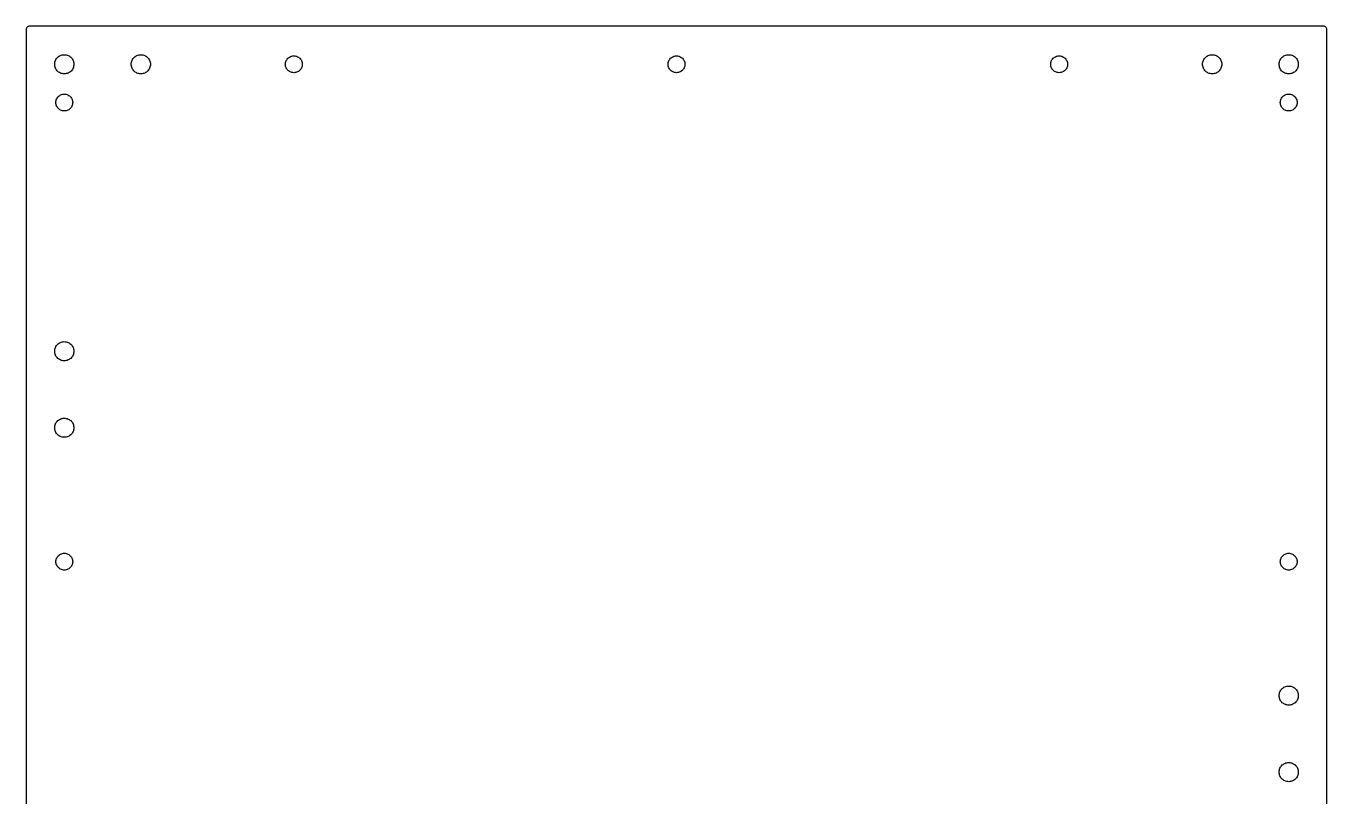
# Model space of a CAD drawing. Header units: metres. Extents: x -170 to 170, y -200 to 200.
# Drawn here: x -170 to 170, y -1.5 to 200 of the extents above; entities that cross this region are included whole.
import ezdxf

# ---------------------------------------------------------------- set-up
doc = ezdxf.new("R2010")
doc.units = ezdxf.units.M

msp = doc.modelspace()

# ---------------------------------------------------------------- linework, layer by layer
for p, q in [((-169.975, 199.223), (-170, 199)), ((-170, 199), (-170, -199)), ((-169.901, 199.434), (-169.975, 199.223)), ((-169.782, 199.623), (-169.901, 199.434)), ((-169.623, 199.782), (-169.782, 199.623)), ((-169.434, 199.901), (-169.623, 199.782)), ((-169.223, 199.975), (-169.434, 199.901)), ((-169, 200), (-169.223, 199.975)), ((169, 200), (-169, 200)), ((169.223, 199.975), (169, 200)), ((169.434, 199.901), (169.223, 199.975)), ((169.623, 199.782), (169.434, 199.901)), ((169.782, 199.623), (169.623, 199.782)), ((169.901, 199.434), (169.782, 199.623)), ((169.975, 199.223), (169.901, 199.434)), ((170, 199), (169.975, 199.223)), ((170, -199), (170, 199)), ((-162.49, 190.262), (-162.449, 190.52)), ((-162.449, 190.52), (-162.381, 190.774)), ((-162.381, 190.774), (-162.287, 191.018)), ((-162.287, 191.018), (-162.168, 191.252)), ((-162.168, 191.252), (-162.025, 191.471)), ((-162.025, 191.471), (-161.86, 191.675)), ((-161.86, 191.675), (-161.675, 191.86)), ((-161.675, 191.86), (-161.471, 192.025)), ((-161.471, 192.025), (-161.252, 192.168)), ((-161.252, 192.168), (-161.018, 192.287)), ((-161.018, 192.287), (-160.774, 192.381)), ((-160.774, 192.381), (-160.52, 192.449)), ((-160.52, 192.449), (-160.262, 192.49)), ((-160.262, 192.49), (-160, 192.503)), ((-160, 192.503), (-159.738, 192.49)), ((-159.738, 192.49), (-159.48, 192.449)), ((-159.48, 192.449), (-159.226, 192.381)), ((-159.226, 192.381), (-158.982, 192.287)), ((-158.982, 192.287), (-158.748, 192.168)), ((-158.748, 192.168), (-158.529, 192.025)), ((-158.529, 192.025), (-158.325, 191.86)), ((-158.325, 191.86), (-158.14, 191.675)), ((-158.14, 191.675), (-157.975, 191.471)), ((-157.975, 191.471), (-157.832, 191.252)), ((-157.832, 191.252), (-157.713, 191.018)), ((-157.713, 191.018), (-157.619, 190.774)), ((-157.619, 190.774), (-157.551, 190.52)), ((-157.551, 190.52), (-157.51, 190.262)), ((-142.49, 190.262), (-142.449, 190.52)), ((-142.449, 190.52), (-142.381, 190.774)), ((-142.381, 190.774), (-142.287, 191.018)), ((-142.287, 191.018), (-142.168, 191.252)), ((-142.168, 191.252), (-142.025, 191.471)), ((-142.025, 191.471), (-141.86, 191.675)), ((-141.86, 191.675), (-141.675, 191.86)), ((-141.675, 191.86), (-141.471, 192.025)), ((-141.471, 192.025), (-141.252, 192.168)), ((-141.252, 192.168), (-141.018, 192.287)), ((-141.018, 192.287), (-140.774, 192.381)), ((-140.774, 192.381), (-140.52, 192.449)), ((-140.52, 192.449), (-140.262, 192.49)), ((-140.262, 192.49), (-140, 192.503)), ((-140, 192.503), (-139.738, 192.49)), ((-139.738, 192.49), (-139.48, 192.449)), ((-139.48, 192.449), (-139.226, 192.381)), ((-139.226, 192.381), (-138.982, 192.287)), ((-138.982, 192.287), (-138.748, 192.168)), ((-138.748, 192.168), (-138.529, 192.025)), ((-138.529, 192.025), (-138.325, 191.86)), ((-138.325, 191.86), (-138.14, 191.675)), ((-138.14, 191.675), (-137.975, 191.471)), ((-137.975, 191.471), (-137.832, 191.252)), ((-137.832, 191.252), (-137.713, 191.018)), ((-137.713, 191.018), (-137.619, 190.774)), ((-137.619, 190.774), (-137.551, 190.52)), ((-137.551, 190.52), (-137.51, 190.262)), ((-102.19, 190.247), (-102.148, 190.49)), ((-102.148, 190.49), (-102.08, 190.728)), ((-102.08, 190.728), (-101.985, 190.956)), ((-101.985, 190.956), (-101.866, 191.172)), ((-101.866, 191.172), (-101.723, 191.374)), ((-101.723, 191.374), (-101.558, 191.558)), ((-101.558, 191.558), (-101.374, 191.723)), ((-101.374, 191.723), (-101.172, 191.866)), ((-101.172, 191.866), (-100.956, 191.985)), ((-100.956, 191.985), (-100.728, 192.08)), ((-100.728, 192.08), (-100.49, 192.148)), ((-100.49, 192.148), (-100.247, 192.19)), ((-100.247, 192.19), (-100, 192.203)), ((-100, 192.203), (-99.7533, 192.19)), ((-99.7533, 192.19), (-99.5097, 192.148)), ((-99.5097, 192.148), (-99.2722, 192.08)), ((-99.2722, 192.08), (-99.044, 191.985)), ((-99.044, 191.985), (-98.8277, 191.866)), ((-98.8277, 191.866), (-98.6262, 191.723)), ((-98.6262, 191.723), (-98.4419, 191.558)), ((-98.4419, 191.558), (-98.2773, 191.374)), ((-98.2773, 191.374), (-98.1343, 191.172)), ((-98.1343, 191.172), (-98.0148, 190.956)), ((-98.0148, 190.956), (-97.9202, 190.728)), ((-97.9202, 190.728), (-97.8518, 190.49)), ((-97.8518, 190.49), (-97.8104, 190.247)), ((-2.18962, 190.247), (-2.14822, 190.49)), ((-2.14822, 190.49), (-2.07982, 190.728)), ((-2.07982, 190.728), (-1.98526, 190.956)), ((-1.98526, 190.956), (-1.86574, 191.172)), ((-1.86574, 191.172), (-1.72275, 191.374)), ((-1.72275, 191.374), (-1.55809, 191.558)), ((-1.55809, 191.558), (-1.37384, 191.723)), ((-1.37384, 191.723), (-1.17232, 191.866)), ((-1.17232, 191.866), (-0.95605, 191.985)), ((-0.95605, 191.985), (-0.72777, 192.08)), ((-0.72777, 192.08), (-0.49033, 192.148)), ((-0.49033, 192.148), (-0.24672, 192.19)), ((-0.24672, 192.19), (0, 192.203)), ((0, 192.203), (0.2467, 192.19)), ((0.2467, 192.19), (0.49031, 192.148)), ((0.49031, 192.148), (0.72775, 192.08)), ((0.72775, 192.08), (0.95604, 191.985)), ((0.95604, 191.985), (1.1723, 191.866)), ((1.1723, 191.866), (1.37383, 191.723)), ((1.37383, 191.723), (1.55807, 191.558)), ((1.55807, 191.558), (1.72273, 191.374)), ((1.72273, 191.374), (1.86572, 191.172)), ((1.86572, 191.172), (1.98524, 190.956)), ((1.98524, 190.956), (2.0798, 190.728)), ((2.0798, 190.728), (2.14821, 190.49)), ((2.14821, 190.49), (2.18961, 190.247)), ((97.8104, 190.247), (97.8518, 190.49)), ((97.8518, 190.49), (97.9202, 190.728)), ((97.9202, 190.728), (98.0147, 190.956)), ((98.0147, 190.956), (98.1343, 191.172)), ((98.1343, 191.172), (98.2773, 191.374)), ((98.2773, 191.374), (98.4419, 191.558)), ((98.4419, 191.558), (98.6262, 191.723)), ((98.6262, 191.723), (98.8277, 191.866)), ((98.8277, 191.866), (99.0439, 191.985)), ((99.0439, 191.985), (99.2722, 192.08)), ((99.2722, 192.08), (99.5097, 192.148)), ((99.5097, 192.148), (99.7533, 192.19)), ((99.7533, 192.19), (100, 192.203)), ((100, 192.203), (100.247, 192.19)), ((100.247, 192.19), (100.49, 192.148)), ((100.49, 192.148), (100.728, 192.08)), ((100.728, 192.08), (100.956, 191.985)), ((100.956, 191.985), (101.172, 191.866)), ((101.172, 191.866), (101.374, 191.723)), ((101.374, 191.723), (101.558, 191.558)), ((101.558, 191.558), (101.723, 191.374)), ((101.723, 191.374), (101.866, 191.172)), ((101.866, 191.172), (101.985, 190.956)), ((101.985, 190.956), (102.08, 190.728)), ((102.08, 190.728), (102.148, 190.49)), ((102.148, 190.49), (102.19, 190.247)), ((137.51, 190.262), (137.551, 190.52)), ((137.551, 190.52), (137.619, 190.774)), ((137.619, 190.774), (137.713, 191.018)), ((137.713, 191.018), (137.832, 191.252)), ((137.832, 191.252), (137.975, 191.471)), ((137.975, 191.471), (138.14, 191.675)), ((138.14, 191.675), (138.325, 191.86)), ((138.325, 191.86), (138.529, 192.025)), ((138.529, 192.025), (138.748, 192.168)), ((138.748, 192.168), (138.982, 192.287)), ((138.982, 192.287), (139.226, 192.381)), ((139.226, 192.381), (139.48, 192.449)), ((139.48, 192.449), (139.738, 192.49)), ((139.738, 192.49), (140, 192.503)), ((140, 192.503), (140.262, 192.49)), ((140.262, 192.49), (140.52, 192.449)), ((140.52, 192.449), (140.774, 192.381)), ((140.774, 192.381), (141.018, 192.287)), ((141.018, 192.287), (141.252, 192.168)), ((141.252, 192.168), (141.471, 192.025)), ((141.471, 192.025), (141.675, 191.86)), ((141.675, 191.86), (141.86, 191.675)), ((141.86, 191.675), (142.025, 191.471)), ((142.025, 191.471), (142.168, 191.252)), ((142.168, 191.252), (142.287, 191.018)), ((142.287, 191.018), (142.381, 190.774)), ((142.381, 190.774), (142.449, 190.52)), ((142.449, 190.52), (142.49, 190.262)), ((157.51, 190.262), (157.551, 190.52)), ((157.551, 190.52), (157.619, 190.774)), ((157.619, 190.774), (157.713, 191.018)), ((157.713, 191.018), (157.832, 191.252)), ((157.832, 191.252), (157.975, 191.471)), ((157.975, 191.471), (158.14, 191.675)), ((158.14, 191.675), (158.325, 191.86)), ((158.325, 191.86), (158.529, 192.025)), ((158.529, 192.025), (158.748, 192.168)), ((158.748, 192.168), (158.982, 192.287)), ((158.982, 192.287), (159.226, 192.381)), ((159.226, 192.381), (159.48, 192.449)), ((159.48, 192.449), (159.738, 192.49)), ((159.738, 192.49), (160, 192.503)), ((160, 192.503), (160.262, 192.49)), ((160.262, 192.49), (160.52, 192.449)), ((160.52, 192.449), (160.774, 192.381)), ((160.774, 192.381), (161.018, 192.287)), ((161.018, 192.287), (161.252, 192.168)), ((161.252, 192.168), (161.471, 192.025)), ((161.471, 192.025), (161.675, 191.86)), ((161.675, 191.86), (161.86, 191.675)), ((161.86, 191.675), (162.025, 191.471)), ((162.025, 191.471), (162.168, 191.252)), ((162.168, 191.252), (162.287, 191.018)), ((162.287, 191.018), (162.381, 190.774)), ((162.381, 190.774), (162.449, 190.52)), ((162.449, 190.52), (162.49, 190.262)), ((-162.503, 190), (-162.49, 190.262)), ((-162.49, 189.738), (-162.503, 190)), ((-162.449, 189.48), (-162.49, 189.738)), ((-162.381, 189.226), (-162.449, 189.48)), ((-162.287, 188.982), (-162.381, 189.226)), ((-162.168, 188.748), (-162.287, 188.982)), ((-162.025, 188.529), (-162.168, 188.748)), ((-161.86, 188.325), (-162.025, 188.529)), ((-161.675, 188.14), (-161.86, 188.325)), ((-161.471, 187.975), (-161.675, 188.14)), ((-161.252, 187.832), (-161.471, 187.975)), ((-161.018, 187.713), (-161.252, 187.832)), ((-160.774, 187.619), (-161.018, 187.713)), ((-160.52, 187.551), (-160.774, 187.619)), ((-160.262, 187.51), (-160.52, 187.551)), ((-160, 187.497), (-160.262, 187.51)), ((-159.738, 187.51), (-160, 187.497)), ((-159.48, 187.551), (-159.738, 187.51)), ((-159.226, 187.619), (-159.48, 187.551)), ((-158.982, 187.713), (-159.226, 187.619)), ((-158.748, 187.832), (-158.982, 187.713)), ((-158.529, 187.975), (-158.748, 187.832)), ((-158.325, 188.14), (-158.529, 187.975)), ((-158.14, 188.325), (-158.325, 188.14)), ((-157.975, 188.529), (-158.14, 188.325)), ((-157.832, 188.748), (-157.975, 188.529)), ((-157.713, 188.982), (-157.832, 188.748)), ((-157.619, 189.226), (-157.713, 188.982)), ((-157.551, 189.48), (-157.619, 189.226)), ((-157.51, 189.738), (-157.551, 189.48)), ((-157.51, 190.262), (-157.497, 190)), ((-157.497, 190), (-157.51, 189.738)), ((-142.503, 190), (-142.49, 190.262)), ((-142.49, 189.738), (-142.503, 190)), ((-142.449, 189.48), (-142.49, 189.738)), ((-142.381, 189.226), (-142.449, 189.48)), ((-142.287, 188.982), (-142.381, 189.226)), ((-142.168, 188.748), (-142.287, 188.982)), ((-142.025, 188.529), (-142.168, 188.748)), ((-141.86, 188.325), (-142.025, 188.529)), ((-141.675, 188.14), (-141.86, 188.325)), ((-141.471, 187.975), (-141.675, 188.14)), ((-141.252, 187.832), (-141.471, 187.975)), ((-141.018, 187.713), (-141.252, 187.832)), ((-140.774, 187.619), (-141.018, 187.713)), ((-140.52, 187.551), (-140.774, 187.619)), ((-140.262, 187.51), (-140.52, 187.551)), ((-140, 187.497), (-140.262, 187.51)), ((-139.738, 187.51), (-140, 187.497)), ((-139.48, 187.551), (-139.738, 187.51)), ((-139.226, 187.619), (-139.48, 187.551)), ((-138.982, 187.713), (-139.226, 187.619)), ((-138.748, 187.832), (-138.982, 187.713)), ((-138.529, 187.975), (-138.748, 187.832)), ((-138.325, 188.14), (-138.529, 187.975)), ((-138.14, 188.325), (-138.325, 188.14)), ((-137.975, 188.529), (-138.14, 188.325)), ((-137.832, 188.748), (-137.975, 188.529)), ((-137.713, 188.982), (-137.832, 188.748)), ((-137.619, 189.226), (-137.713, 188.982)), ((-137.551, 189.48), (-137.619, 189.226)), ((-137.51, 189.738), (-137.551, 189.48)), ((-137.51, 190.262), (-137.497, 190)), ((-137.497, 190), (-137.51, 189.738)), ((-102.203, 190), (-102.19, 190.247)), ((-102.19, 189.753), (-102.203, 190)), ((-102.148, 189.51), (-102.19, 189.753)), ((-102.08, 189.272), (-102.148, 189.51)), ((-101.985, 189.044), (-102.08, 189.272)), ((-101.866, 188.828), (-101.985, 189.044)), ((-101.723, 188.626), (-101.866, 188.828)), ((-101.558, 188.442), (-101.723, 188.626)), ((-101.374, 188.277), (-101.558, 188.442)), ((-101.172, 188.134), (-101.374, 188.277)), ((-100.956, 188.015), (-101.172, 188.134)), ((-100.728, 187.92), (-100.956, 188.015)), ((-100.49, 187.852), (-100.728, 187.92)), ((-100.247, 187.81), (-100.49, 187.852)), ((-100, 187.797), (-100.247, 187.81)), ((-99.7533, 187.81), (-100, 187.797)), ((-99.5097, 187.852), (-99.7533, 187.81)), ((-99.2722, 187.92), (-99.5097, 187.852)), ((-99.044, 188.015), (-99.2722, 187.92)), ((-98.8277, 188.134), (-99.044, 188.015)), ((-98.6262, 188.277), (-98.8277, 188.134)), ((-98.4419, 188.442), (-98.6262, 188.277)), ((-98.2773, 188.626), (-98.4419, 188.442)), ((-98.1343, 188.828), (-98.2773, 188.626)), ((-98.0148, 189.044), (-98.1343, 188.828)), ((-97.9202, 189.272), (-98.0148, 189.044)), ((-97.8518, 189.51), (-97.9202, 189.272)), ((-97.8104, 189.753), (-97.8518, 189.51)), ((-97.8104, 190.247), (-97.7965, 190)), ((-97.7965, 190), (-97.8104, 189.753)), ((-2.20348, 190), (-2.18962, 190.247)), ((-2.18962, 189.753), (-2.20348, 190)), ((-2.14822, 189.51), (-2.18962, 189.753)), ((-2.07982, 189.272), (-2.14822, 189.51)), ((-1.98526, 189.044), (-2.07982, 189.272)), ((-1.86574, 188.828), (-1.98526, 189.044)), ((-1.72275, 188.626), (-1.86574, 188.828)), ((-1.55809, 188.442), (-1.72275, 188.626)), ((-1.37384, 188.277), (-1.55809, 188.442)), ((-1.17232, 188.134), (-1.37384, 188.277)), ((-0.95605, 188.015), (-1.17232, 188.134)), ((-0.72777, 187.92), (-0.95605, 188.015)), ((-0.49033, 187.852), (-0.72777, 187.92)), ((-0.24672, 187.81), (-0.49033, 187.852)), ((0, 187.797), (-0.24672, 187.81)), ((0.2467, 187.81), (0, 187.797)), ((0.49031, 187.852), (0.2467, 187.81)), ((0.72775, 187.92), (0.49031, 187.852)), ((0.95604, 188.015), (0.72775, 187.92)), ((1.1723, 188.134), (0.95604, 188.015)), ((1.37383, 188.277), (1.1723, 188.134)), ((1.55807, 188.442), (1.37383, 188.277)), ((1.72273, 188.626), (1.55807, 188.442)), ((1.86572, 188.828), (1.72273, 188.626)), ((1.98524, 189.044), (1.86572, 188.828)), ((2.0798, 189.272), (1.98524, 189.044)), ((2.14821, 189.51), (2.0798, 189.272)), ((2.18961, 189.753), (2.14821, 189.51)), ((2.18961, 190.247), (2.20346, 190)), ((2.20346, 190), (2.18961, 189.753)), ((97.7965, 190), (97.8104, 190.247)), ((97.8104, 189.753), (97.7965, 190)), ((97.8518, 189.51), (97.8104, 189.753)), ((97.9202, 189.272), (97.8518, 189.51)), ((98.0147, 189.044), (97.9202, 189.272)), ((98.1343, 188.828), (98.0147, 189.044)), ((98.2773, 188.626), (98.1343, 188.828)), ((98.4419, 188.442), (98.2773, 188.626)), ((98.6262, 188.277), (98.4419, 188.442)), ((98.8277, 188.134), (98.6262, 188.277)), ((99.0439, 188.015), (98.8277, 188.134)), ((99.2722, 187.92), (99.0439, 188.015)), ((99.5097, 187.852), (99.2722, 187.92)), ((99.7533, 187.81), (99.5097, 187.852)), ((100, 187.797), (99.7533, 187.81)), ((100.247, 187.81), (100, 187.797)), ((100.49, 187.852), (100.247, 187.81)), ((100.728, 187.92), (100.49, 187.852)), ((100.956, 188.015), (100.728, 187.92)), ((101.172, 188.134), (100.956, 188.015)), ((101.374, 188.277), (101.172, 188.134)), ((101.558, 188.442), (101.374, 188.277)), ((101.723, 188.626), (101.558, 188.442)), ((101.866, 188.828), (101.723, 188.626)), ((101.985, 189.044), (101.866, 188.828)), ((102.08, 189.272), (101.985, 189.044)), ((102.148, 189.51), (102.08, 189.272)), ((102.19, 189.753), (102.148, 189.51)), ((102.19, 190.247), (102.203, 190)), ((102.203, 190), (102.19, 189.753)), ((137.497, 190), (137.51, 190.262)), ((137.51, 189.738), (137.497, 190)), ((137.551, 189.48), (137.51, 189.738)), ((137.619, 189.226), (137.551, 189.48)), ((137.713, 188.982), (137.619, 189.226)), ((137.832, 188.748), (137.713, 188.982)), ((137.975, 188.529), (137.832, 188.748)), ((138.14, 188.325), (137.975, 188.529)), ((138.325, 188.14), (138.14, 188.325)), ((138.529, 187.975), (138.325, 188.14)), ((138.748, 187.832), (138.529, 187.975)), ((138.982, 187.713), (138.748, 187.832)), ((139.226, 187.619), (138.982, 187.713)), ((139.48, 187.551), (139.226, 187.619)), ((139.738, 187.51), (139.48, 187.551)), ((140, 187.497), (139.738, 187.51)), ((140.262, 187.51), (140, 187.497)), ((140.52, 187.551), (140.262, 187.51)), ((140.774, 187.619), (140.52, 187.551)), ((141.018, 187.713), (140.774, 187.619)), ((141.252, 187.832), (141.018, 187.713)), ((141.471, 187.975), (141.252, 187.832)), ((141.675, 188.14), (141.471, 187.975)), ((141.86, 188.325), (141.675, 188.14)), ((142.025, 188.529), (141.86, 188.325)), ((142.168, 188.748), (142.025, 188.529)), ((142.287, 188.982), (142.168, 188.748)), ((142.381, 189.226), (142.287, 188.982)), ((142.449, 189.48), (142.381, 189.226)), ((142.49, 189.738), (142.449, 189.48)), ((142.49, 190.262), (142.503, 190)), ((142.503, 190), (142.49, 189.738)), ((157.497, 190), (157.51, 190.262)), ((157.51, 189.738), (157.497, 190)), ((157.551, 189.48), (157.51, 189.738)), ((157.619, 189.226), (157.551, 189.48)), ((157.713, 188.982), (157.619, 189.226)), ((157.832, 188.748), (157.713, 188.982)), ((157.975, 188.529), (157.832, 188.748)), ((158.14, 188.325), (157.975, 188.529)), ((158.325, 188.14), (158.14, 188.325)), ((158.529, 187.975), (158.325, 188.14)), ((158.748, 187.832), (158.529, 187.975)), ((158.982, 187.713), (158.748, 187.832)), ((159.226, 187.619), (158.982, 187.713)), ((159.48, 187.551), (159.226, 187.619)), ((159.738, 187.51), (159.48, 187.551)), ((160, 187.497), (159.738, 187.51)), ((160.262, 187.51), (160, 187.497)), ((160.52, 187.551), (160.262, 187.51)), ((160.774, 187.619), (160.52, 187.551)), ((161.018, 187.713), (160.774, 187.619)), ((161.252, 187.832), (161.018, 187.713)), ((161.471, 187.975), (161.252, 187.832)), ((161.675, 188.14), (161.471, 187.975)), ((161.86, 188.325), (161.675, 188.14)), ((162.025, 188.529), (161.86, 188.325)), ((162.168, 188.748), (162.025, 188.529)), ((162.287, 188.982), (162.168, 188.748)), ((162.381, 189.226), (162.287, 188.982)), ((162.449, 189.48), (162.381, 189.226)), ((162.49, 189.738), (162.449, 189.48)), ((162.49, 190.262), (162.503, 190)), ((162.503, 190), (162.49, 189.738)), ((-162.203, 180), (-162.19, 180.247)), ((-162.19, 180.247), (-162.148, 180.49)), ((-162.148, 180.49), (-162.08, 180.728)), ((-162.08, 180.728), (-161.985, 180.956)), ((-161.985, 180.956), (-161.866, 181.172)), ((-161.866, 181.172), (-161.723, 181.374)), ((-161.723, 181.374), (-161.558, 181.558)), ((-161.558, 181.558), (-161.374, 181.723)), ((-161.374, 181.723), (-161.172, 181.866)), ((-161.172, 181.866), (-160.956, 181.985)), ((-160.956, 181.985), (-160.728, 182.08)), ((-160.728, 182.08), (-160.49, 182.148)), ((-160.49, 182.148), (-160.247, 182.19)), ((-160.247, 182.19), (-160, 182.203)), ((-160, 182.203), (-159.753, 182.19)), ((-159.753, 182.19), (-159.51, 182.148)), ((-159.51, 182.148), (-159.272, 182.08)), ((-159.272, 182.08), (-159.044, 181.985)), ((-159.044, 181.985), (-158.828, 181.866)), ((-158.828, 181.866), (-158.626, 181.723)), ((-158.626, 181.723), (-158.442, 181.558)), ((-158.442, 181.558), (-158.277, 181.374)), ((-158.277, 181.374), (-158.134, 181.172)), ((-158.134, 181.172), (-158.015, 180.956)), ((-158.015, 180.956), (-157.92, 180.728)), ((-157.92, 180.728), (-157.852, 180.49)), ((-157.852, 180.49), (-157.81, 180.247)), ((-157.81, 180.247), (-157.797, 180)), ((157.797, 180), (157.81, 180.247)), ((157.81, 180.247), (157.852, 180.49)), ((157.852, 180.49), (157.92, 180.728)), ((157.92, 180.728), (158.015, 180.956)), ((158.015, 180.956), (158.134, 181.172)), ((158.134, 181.172), (158.277, 181.374)), ((158.277, 181.374), (158.442, 181.558)), ((158.442, 181.558), (158.626, 181.723)), ((158.626, 181.723), (158.828, 181.866)), ((158.828, 181.866), (159.044, 181.985)), ((159.044, 181.985), (159.272, 182.08)), ((159.272, 182.08), (159.51, 182.148)), ((159.51, 182.148), (159.753, 182.19)), ((159.753, 182.19), (160, 182.203)), ((160, 182.203), (160.247, 182.19)), ((160.247, 182.19), (160.49, 182.148)), ((160.49, 182.148), (160.728, 182.08)), ((160.728, 182.08), (160.956, 181.985)), ((160.956, 181.985), (161.172, 181.866)), ((161.172, 181.866), (161.374, 181.723)), ((161.374, 181.723), (161.558, 181.558)), ((161.558, 181.558), (161.723, 181.374)), ((161.723, 181.374), (161.866, 181.172)), ((161.866, 181.172), (161.985, 180.956)), ((161.985, 180.956), (162.08, 180.728)), ((162.08, 180.728), (162.148, 180.49)), ((162.148, 180.49), (162.19, 180.247)), ((162.19, 180.247), (162.203, 180)), ((-162.19, 179.753), (-162.203, 180)), ((-162.148, 179.51), (-162.19, 179.753)), ((-162.08, 179.272), (-162.148, 179.51)), ((-161.985, 179.044), (-162.08, 179.272)), ((-161.866, 178.828), (-161.985, 179.044)), ((-161.723, 178.626), (-161.866, 178.828)), ((-161.558, 178.442), (-161.723, 178.626)), ((-161.374, 178.277), (-161.558, 178.442)), ((-161.172, 178.134), (-161.374, 178.277)), ((-160.956, 178.015), (-161.172, 178.134)), ((-160.728, 177.92), (-160.956, 178.015)), ((-160.49, 177.852), (-160.728, 177.92)), ((-160.247, 177.81), (-160.49, 177.852)), ((-160, 177.797), (-160.247, 177.81)), ((-159.753, 177.81), (-160, 177.797)), ((-159.51, 177.852), (-159.753, 177.81)), ((-159.272, 177.92), (-159.51, 177.852)), ((-159.044, 178.015), (-159.272, 177.92)), ((-158.828, 178.134), (-159.044, 178.015)), ((-158.626, 178.277), (-158.828, 178.134)), ((-158.442, 178.442), (-158.626, 178.277)), ((-158.277, 178.626), (-158.442, 178.442)), ((-158.134, 178.828), (-158.277, 178.626)), ((-158.015, 179.044), (-158.134, 178.828)), ((-157.92, 179.272), (-158.015, 179.044)), ((-157.852, 179.51), (-157.92, 179.272)), ((-157.81, 179.753), (-157.852, 179.51)), ((-157.797, 180), (-157.81, 179.753)), ((157.81, 179.753), (157.797, 180)), ((157.852, 179.51), (157.81, 179.753)), ((157.92, 179.272), (157.852, 179.51)), ((158.015, 179.044), (157.92, 179.272)), ((158.134, 178.828), (158.015, 179.044)), ((158.277, 178.626), (158.134, 178.828)), ((158.442, 178.442), (158.277, 178.626)), ((158.626, 178.277), (158.442, 178.442)), ((158.828, 178.134), (158.626, 178.277)), ((159.044, 178.015), (158.828, 178.134)), ((159.272, 177.92), (159.044, 178.015)), ((159.51, 177.852), (159.272, 177.92)), ((159.753, 177.81), (159.51, 177.852)), ((160, 177.797), (159.753, 177.81)), ((160.247, 177.81), (160, 177.797)), ((160.49, 177.852), (160.247, 177.81)), ((160.728, 177.92), (160.49, 177.852)), ((160.956, 178.015), (160.728, 177.92)), ((161.172, 178.134), (160.956, 178.015)), ((161.374, 178.277), (161.172, 178.134)), ((161.558, 178.442), (161.374, 178.277)), ((161.723, 178.626), (161.558, 178.442)), ((161.866, 178.828), (161.723, 178.626)), ((161.985, 179.044), (161.866, 178.828)), ((162.08, 179.272), (161.985, 179.044)), ((162.148, 179.51), (162.08, 179.272)), ((162.19, 179.753), (162.148, 179.51)), ((162.203, 180), (162.19, 179.753)), ((-162.449, 115.52), (-162.381, 115.774)), ((-162.381, 115.774), (-162.287, 116.018)), ((-162.287, 116.018), (-162.168, 116.252)), ((-162.168, 116.252), (-162.025, 116.471)), ((-162.025, 116.471), (-161.86, 116.675)), ((-161.86, 116.675), (-161.675, 116.86)), ((-161.675, 116.86), (-161.471, 117.025)), ((-161.471, 117.025), (-161.252, 117.168)), ((-161.252, 117.168), (-161.018, 117.287)), ((-161.018, 117.287), (-160.774, 117.381)), ((-160.774, 117.381), (-160.52, 117.449)), ((-160.52, 117.449), (-160.262, 117.49)), ((-160.262, 117.49), (-160, 117.503)), ((-160, 117.503), (-159.738, 117.49)), ((-159.738, 117.49), (-159.48, 117.449)), ((-159.48, 117.449), (-159.226, 117.381)), ((-159.226, 117.381), (-158.982, 117.287)), ((-158.982, 117.287), (-158.748, 117.168)), ((-158.748, 117.168), (-158.529, 117.025)), ((-158.529, 117.025), (-158.325, 116.86)), ((-158.325, 116.86), (-158.14, 116.675)), ((-158.14, 116.675), (-157.975, 116.471)), ((-157.975, 116.471), (-157.832, 116.252)), ((-157.832, 116.252), (-157.713, 116.018)), ((-157.713, 116.018), (-157.619, 115.774)), ((-157.619, 115.774), (-157.551, 115.52)), ((-162.503, 115), (-162.49, 115.262)), ((-162.49, 114.738), (-162.503, 115)), ((-162.49, 115.262), (-162.449, 115.52)), ((-162.449, 114.48), (-162.49, 114.738)), ((-162.381, 114.226), (-162.449, 114.48)), ((-162.287, 113.982), (-162.381, 114.226)), ((-162.168, 113.748), (-162.287, 113.982)), ((-162.025, 113.529), (-162.168, 113.748)), ((-161.86, 113.325), (-162.025, 113.529)), ((-161.675, 113.14), (-161.86, 113.325)), ((-161.471, 112.975), (-161.675, 113.14)), ((-161.252, 112.832), (-161.471, 112.975)), ((-161.018, 112.713), (-161.252, 112.832)), ((-160.774, 112.619), (-161.018, 112.713)), ((-160.52, 112.551), (-160.774, 112.619)), ((-160.262, 112.51), (-160.52, 112.551)), ((-160, 112.497), (-160.262, 112.51)), ((-159.738, 112.51), (-160, 112.497)), ((-159.48, 112.551), (-159.738, 112.51)), ((-159.226, 112.619), (-159.48, 112.551)), ((-158.982, 112.713), (-159.226, 112.619)), ((-158.748, 112.832), (-158.982, 112.713)), ((-158.529, 112.975), (-158.748, 112.832)), ((-158.325, 113.14), (-158.529, 112.975)), ((-158.14, 113.325), (-158.325, 113.14)), ((-157.975, 113.529), (-158.14, 113.325)), ((-157.832, 113.748), (-157.975, 113.529)), ((-157.713, 113.982), (-157.832, 113.748)), ((-157.619, 114.226), (-157.713, 113.982)), ((-157.551, 114.48), (-157.619, 114.226)), ((-157.551, 115.52), (-157.51, 115.262)), ((-157.51, 114.738), (-157.551, 114.48)), ((-157.51, 115.262), (-157.497, 115)), ((-157.497, 115), (-157.51, 114.738)), ((-162.503, 95), (-162.49, 95.2617)), ((-162.49, 95.2617), (-162.449, 95.5205)), ((-162.449, 95.5205), (-162.381, 95.7736)), ((-162.381, 95.7736), (-162.287, 96.0182)), ((-162.287, 96.0182), (-162.168, 96.2517)), ((-162.168, 96.2517), (-162.025, 96.4715)), ((-162.025, 96.4715), (-161.86, 96.6751)), ((-161.86, 96.6751), (-161.675, 96.8604)), ((-161.675, 96.8604), (-161.471, 97.0253)), ((-161.471, 97.0253), (-161.252, 97.168)), ((-161.252, 97.168), (-161.018, 97.287)), ((-161.018, 97.287), (-160.774, 97.3809)), ((-160.774, 97.3809), (-160.52, 97.4487)), ((-160.52, 97.4487), (-160.262, 97.4897)), ((-160.262, 97.4897), (-160, 97.5034)), ((-160, 97.5034), (-159.738, 97.4897)), ((-159.738, 97.4897), (-159.48, 97.4487)), ((-159.48, 97.4487), (-159.226, 97.3809)), ((-159.226, 97.3809), (-158.982, 97.287)), ((-158.982, 97.287), (-158.748, 97.168)), ((-158.748, 97.168), (-158.529, 97.0253)), ((-158.529, 97.0253), (-158.325, 96.8604)), ((-158.325, 96.8604), (-158.14, 96.6751)), ((-158.14, 96.6751), (-157.975, 96.4715)), ((-157.975, 96.4715), (-157.832, 96.2517)), ((-157.832, 96.2517), (-157.713, 96.0182)), ((-157.713, 96.0182), (-157.619, 95.7736)), ((-157.619, 95.7736), (-157.551, 95.5205)), ((-157.551, 95.5205), (-157.51, 95.2617)), ((-157.51, 95.2617), (-157.497, 95)), ((-162.49, 94.7383), (-162.503, 95)), ((-162.449, 94.4795), (-162.49, 94.7383)), ((-162.381, 94.2264), (-162.449, 94.4795)), ((-162.287, 93.9818), (-162.381, 94.2264)), ((-162.168, 93.7483), (-162.287, 93.9818)), ((-162.025, 93.5285), (-162.168, 93.7483)), ((-161.86, 93.3249), (-162.025, 93.5285)), ((-161.675, 93.1396), (-161.86, 93.3249)), ((-161.471, 92.9747), (-161.675, 93.1396)), ((-161.252, 92.832), (-161.471, 92.9747)), ((-161.018, 92.713), (-161.252, 92.832)), ((-160.774, 92.6191), (-161.018, 92.713)), ((-160.52, 92.5513), (-160.774, 92.6191)), ((-160.262, 92.5103), (-160.52, 92.5513)), ((-160, 92.4966), (-160.262, 92.5103)), ((-159.738, 92.5103), (-160, 92.4966)), ((-159.48, 92.5513), (-159.738, 92.5103)), ((-159.226, 92.6191), (-159.48, 92.5513)), ((-158.982, 92.713), (-159.226, 92.6191)), ((-158.748, 92.832), (-158.982, 92.713)), ((-158.529, 92.9747), (-158.748, 92.832)), ((-158.325, 93.1396), (-158.529, 92.9747)), ((-158.14, 93.3249), (-158.325, 93.1396)), ((-157.975, 93.5285), (-158.14, 93.3249)), ((-157.832, 93.7483), (-157.975, 93.5285)), ((-157.713, 93.9818), (-157.832, 93.7483)), ((-157.619, 94.2264), (-157.713, 93.9818)), ((-157.551, 94.4795), (-157.619, 94.2264)), ((-157.51, 94.7383), (-157.551, 94.4795)), ((-157.497, 95), (-157.51, 94.7383)), ((-161.866, 61.1723), (-161.723, 61.3738)), ((-161.723, 61.3738), (-161.558, 61.5581)), ((-161.558, 61.5581), (-161.374, 61.7227)), ((-161.374, 61.7227), (-161.172, 61.8657)), ((-161.172, 61.8657), (-160.956, 61.9852)), ((-160.956, 61.9852), (-160.728, 62.0798)), ((-160.728, 62.0798), (-160.49, 62.1482)), ((-160.49, 62.1482), (-160.247, 62.1896)), ((-160.247, 62.1896), (-160, 62.2035)), ((-160, 62.2035), (-159.753, 62.1896)), ((-159.753, 62.1896), (-159.51, 62.1482)), ((-159.51, 62.1482), (-159.272, 62.0798)), ((-159.272, 62.0798), (-159.044, 61.9852)), ((-159.044, 61.9852), (-158.828, 61.8657)), ((-158.828, 61.8657), (-158.626, 61.7227)), ((-158.626, 61.7227), (-158.442, 61.5581)), ((-158.442, 61.5581), (-158.277, 61.3738)), ((-158.277, 61.3738), (-158.134, 61.1723)), ((158.134, 61.1723), (158.277, 61.3738)), ((158.277, 61.3738), (158.442, 61.5581)), ((158.442, 61.5581), (158.626, 61.7227)), ((158.626, 61.7227), (158.828, 61.8657)), ((158.828, 61.8657), (159.044, 61.9852)), ((159.044, 61.9852), (159.272, 62.0798)), ((159.272, 62.0798), (159.51, 62.1482)), ((159.51, 62.1482), (159.753, 62.1896)), ((159.753, 62.1896), (160, 62.2035)), ((160, 62.2035), (160.247, 62.1896)), ((160.247, 62.1896), (160.49, 62.1482)), ((160.49, 62.1482), (160.728, 62.0798)), ((160.728, 62.0798), (160.956, 61.9852)), ((160.956, 61.9852), (161.172, 61.8657)), ((161.172, 61.8657), (161.374, 61.7227)), ((161.374, 61.7227), (161.558, 61.5581)), ((161.558, 61.5581), (161.723, 61.3738)), ((161.723, 61.3738), (161.866, 61.1723)), ((-162.203, 60), (-162.19, 60.2467)), ((-162.19, 59.7533), (-162.203, 60)), ((-162.19, 60.2467), (-162.148, 60.4903)), ((-162.148, 59.5097), (-162.19, 59.7533)), ((-162.148, 60.4903), (-162.08, 60.7278)), ((-162.08, 59.2722), (-162.148, 59.5097)), ((-162.08, 60.7278), (-161.985, 60.956)), ((-161.985, 59.0439), (-162.08, 59.2722)), ((-161.985, 60.956), (-161.866, 61.1723)), ((-161.866, 58.8277), (-161.985, 59.0439)), ((-161.723, 58.6262), (-161.866, 58.8277)), ((-161.558, 58.4419), (-161.723, 58.6262)), ((-161.374, 58.2773), (-161.558, 58.4419)), ((-161.172, 58.1343), (-161.374, 58.2773)), ((-160.956, 58.0147), (-161.172, 58.1343)), ((-160.728, 57.9202), (-160.956, 58.0147)), ((-160.49, 57.8518), (-160.728, 57.9202)), ((-160.247, 57.8104), (-160.49, 57.8518)), ((-160, 57.7965), (-160.247, 57.8104)), ((-159.753, 57.8104), (-160, 57.7965)), ((-159.51, 57.8518), (-159.753, 57.8104)), ((-159.272, 57.9202), (-159.51, 57.8518)), ((-159.044, 58.0147), (-159.272, 57.9202)), ((-158.828, 58.1343), (-159.044, 58.0147)), ((-158.626, 58.2773), (-158.828, 58.1343)), ((-158.442, 58.4419), (-158.626, 58.2773)), ((-158.277, 58.6262), (-158.442, 58.4419)), ((-158.134, 58.8277), (-158.277, 58.6262)), ((-158.134, 61.1723), (-158.015, 60.956)), ((-158.015, 59.0439), (-158.134, 58.8277)), ((-158.015, 60.956), (-157.92, 60.7278)), ((-157.92, 59.2722), (-158.015, 59.0439)), ((-157.92, 60.7278), (-157.852, 60.4903)), ((-157.852, 59.5097), (-157.92, 59.2722)), ((-157.852, 60.4903), (-157.81, 60.2467)), ((-157.81, 59.7533), (-157.852, 59.5097)), ((-157.81, 60.2467), (-157.797, 60)), ((-157.797, 60), (-157.81, 59.7533)), ((157.797, 60), (157.81, 60.2467)), ((157.81, 59.7533), (157.797, 60)), ((157.81, 60.2467), (157.852, 60.4903)), ((157.852, 59.5097), (157.81, 59.7533)), ((157.852, 60.4903), (157.92, 60.7278)), ((157.92, 59.2722), (157.852, 59.5097)), ((157.92, 60.7278), (158.015, 60.956)), ((158.015, 59.0439), (157.92, 59.2722)), ((158.015, 60.956), (158.134, 61.1723)), ((158.134, 58.8277), (158.015, 59.0439)), ((158.277, 58.6262), (158.134, 58.8277)), ((158.442, 58.4419), (158.277, 58.6262)), ((158.626, 58.2773), (158.442, 58.4419)), ((158.828, 58.1343), (158.626, 58.2773)), ((159.044, 58.0147), (158.828, 58.1343)), ((159.272, 57.9202), (159.044, 58.0147)), ((159.51, 57.8518), (159.272, 57.9202)), ((159.753, 57.8104), (159.51, 57.8518)), ((160, 57.7965), (159.753, 57.8104)), ((160.247, 57.8104), (160, 57.7965)), ((160.49, 57.8518), (160.247, 57.8104)), ((160.728, 57.9202), (160.49, 57.8518)), ((160.956, 58.0147), (160.728, 57.9202)), ((161.172, 58.1343), (160.956, 58.0147)), ((161.374, 58.2773), (161.172, 58.1343)), ((161.558, 58.4419), (161.374, 58.2773)), ((161.723, 58.6262), (161.558, 58.4419)), ((161.866, 58.8277), (161.723, 58.6262)), ((161.866, 61.1723), (161.985, 60.956)), ((161.985, 59.0439), (161.866, 58.8277)), ((161.985, 60.956), (162.08, 60.7278)), ((162.08, 59.2722), (161.985, 59.0439)), ((162.08, 60.7278), (162.148, 60.4903)), ((162.148, 59.5097), (162.08, 59.2722)), ((162.148, 60.4903), (162.19, 60.2467)), ((162.19, 59.7533), (162.148, 59.5097)), ((162.19, 60.2467), (162.203, 60)), ((162.203, 60), (162.19, 59.7533)), ((158.748, 27.168), (158.982, 27.287)), ((158.982, 27.287), (159.226, 27.3809)), ((159.226, 27.3809), (159.48, 27.4487)), ((159.48, 27.4487), (159.738, 27.4897)), ((159.738, 27.4897), (160, 27.5034)), ((160, 27.5034), (160.262, 27.4897)), ((160.262, 27.4897), (160.52, 27.4487)), ((160.52, 27.4487), (160.774, 27.3809)), ((160.774, 27.3809), (161.018, 27.287)), ((161.018, 27.287), (161.252, 27.168)), ((157.497, 25), (157.51, 25.2617)), ((157.51, 24.7383), (157.497, 25)), ((157.51, 25.2617), (157.551, 25.5205)), ((157.551, 24.4795), (157.51, 24.7383)), ((157.551, 25.5205), (157.619, 25.7736)), ((157.619, 24.2264), (157.551, 24.4795)), ((157.619, 25.7736), (157.713, 26.0182)), ((157.713, 23.9818), (157.619, 24.2264)), ((157.713, 26.0182), (157.832, 26.2517)), ((157.832, 23.7483), (157.713, 23.9818)), ((157.832, 26.2517), (157.975, 26.4715)), ((157.975, 26.4715), (158.14, 26.6751)), ((158.14, 26.6751), (158.325, 26.8604)), ((158.325, 26.8604), (158.529, 27.0253)), ((158.529, 27.0253), (158.748, 27.168)), ((161.252, 27.168), (161.471, 27.0253)), ((161.471, 27.0253), (161.675, 26.8604)), ((161.675, 26.8604), (161.86, 26.6751)), ((161.86, 26.6751), (162.025, 26.4715)), ((162.025, 26.4715), (162.168, 26.2517)), ((162.168, 26.2517), (162.287, 26.0182)), ((162.287, 23.9818), (162.168, 23.7483)), ((162.287, 26.0182), (162.381, 25.7736)), ((162.381, 24.2264), (162.287, 23.9818)), ((162.381, 25.7736), (162.449, 25.5205)), ((162.449, 24.4795), (162.381, 24.2264)), ((162.449, 25.5205), (162.49, 25.2617)), ((162.49, 24.7383), (162.449, 24.4795)), ((162.49, 25.2617), (162.503, 25)), ((162.503, 25), (162.49, 24.7383)), ((157.975, 23.5285), (157.832, 23.7483)), ((158.14, 23.3249), (157.975, 23.5285)), ((158.325, 23.1396), (158.14, 23.3249)), ((158.529, 22.9747), (158.325, 23.1396)), ((158.748, 22.832), (158.529, 22.9747)), ((158.982, 22.713), (158.748, 22.832)), ((159.226, 22.6191), (158.982, 22.713)), ((159.48, 22.5513), (159.226, 22.6191)), ((159.738, 22.5103), (159.48, 22.5513)), ((160, 22.4966), (159.738, 22.5103)), ((160.262, 22.5103), (160, 22.4966)), ((160.52, 22.5513), (160.262, 22.5103)), ((160.774, 22.6191), (160.52, 22.5513)), ((161.018, 22.713), (160.774, 22.6191)), ((161.252, 22.832), (161.018, 22.713)), ((161.471, 22.9747), (161.252, 22.832)), ((161.675, 23.1396), (161.471, 22.9747)), ((161.86, 23.3249), (161.675, 23.1396)), ((162.025, 23.5285), (161.86, 23.3249)), ((162.168, 23.7483), (162.025, 23.5285)), ((158.14, 6.67511), (158.325, 6.8604)), ((158.325, 6.8604), (158.529, 7.02531)), ((158.529, 7.02531), (158.748, 7.16803)), ((158.748, 7.16803), (158.982, 7.28699)), ((158.982, 7.28699), (159.226, 7.38089)), ((159.226, 7.38089), (159.48, 7.44872)), ((159.48, 7.44872), (159.738, 7.48972)), ((159.738, 7.48972), (160, 7.50342)), ((160, 7.50342), (160.262, 7.48972)), ((160.262, 7.48972), (160.52, 7.44872)), ((160.52, 7.44872), (160.774, 7.38089)), ((160.774, 7.38089), (161.018, 7.28699)), ((161.018, 7.28699), (161.252, 7.16803)), ((161.252, 7.16803), (161.471, 7.02531)), ((161.471, 7.02531), (161.675, 6.8604)), ((161.675, 6.8604), (161.86, 6.67511)), ((157.497, 5), (157.51, 5.26167)), ((157.51, 4.73831), (157.497, 5)), ((157.51, 5.26167), (157.551, 5.52048)), ((157.551, 4.47951), (157.51, 4.73831)), ((157.551, 5.52048), (157.619, 5.77359)), ((157.619, 4.22639), (157.551, 4.47951)), ((157.619, 5.77359), (157.713, 6.01823)), ((157.713, 3.98175), (157.619, 4.22639)), ((157.713, 6.01823), (157.832, 6.25171)), ((157.832, 3.74828), (157.713, 3.98175)), ((157.832, 6.25171), (157.975, 6.47147)), ((157.975, 3.52852), (157.832, 3.74828)), ((157.975, 6.47147), (158.14, 6.67511)), ((158.14, 3.32487), (157.975, 3.52852)), ((161.86, 6.67511), (162.025, 6.47147)), ((162.025, 3.52852), (161.86, 3.32487)), ((162.025, 6.47147), (162.168, 6.25171)), ((162.168, 3.74828), (162.025, 3.52852)), ((162.168, 6.25171), (162.287, 6.01823)), ((162.287, 3.98175), (162.168, 3.74828)), ((162.287, 6.01823), (162.381, 5.77359)), ((162.381, 4.22639), (162.287, 3.98175)), ((162.381, 5.77359), (162.449, 5.52048)), ((162.449, 4.47951), (162.381, 4.22639)), ((162.449, 5.52048), (162.49, 5.26167)), ((162.49, 4.73831), (162.449, 4.47951)), ((162.49, 5.26167), (162.503, 5)), ((162.503, 5), (162.49, 4.73831)), ((158.325, 3.13959), (158.14, 3.32487)), ((158.529, 2.97467), (158.325, 3.13959)), ((158.748, 2.83195), (158.529, 2.97467)), ((158.982, 2.713), (158.748, 2.83195)), ((159.226, 2.61909), (158.982, 2.713)), ((159.48, 2.55127), (159.226, 2.61909)), ((159.738, 2.51027), (159.48, 2.55127)), ((160, 2.49657), (159.738, 2.51027)), ((160.262, 2.51027), (160, 2.49657)), ((160.52, 2.55127), (160.262, 2.51027)), ((160.774, 2.61909), (160.52, 2.55127)), ((161.018, 2.713), (160.774, 2.61909)), ((161.252, 2.83195), (161.018, 2.713)), ((161.471, 2.97467), (161.252, 2.83195)), ((161.675, 3.13959), (161.471, 2.97467)), ((161.86, 3.32487), (161.675, 3.13959))]:
    msp.add_line(p, q)

doc.saveas('drawing.dxf')
